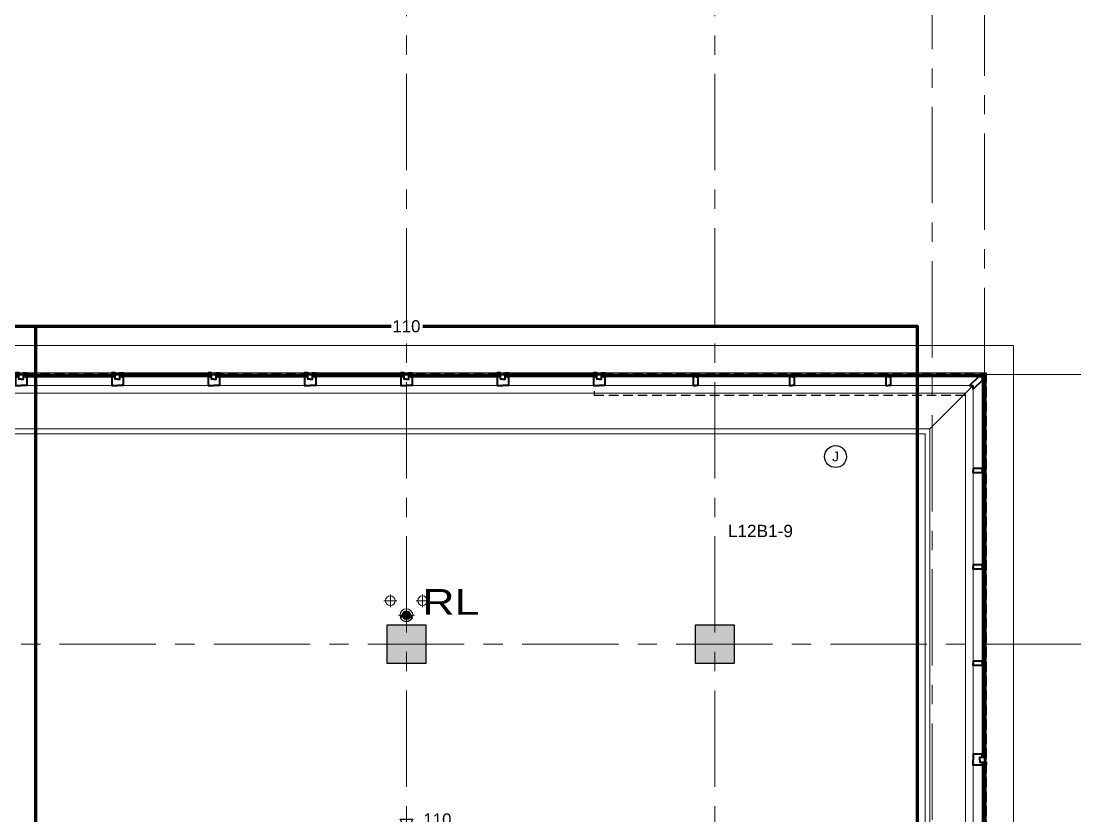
# Model space of a CAD drawing. Header units: inches. Extents: x -26575 to 27, y -11337 to 2257.
# Drawn here: x -21661 to -21004, y 1267 to 1762 of the extents above; entities that cross this region are included whole.
import ezdxf
from ezdxf.enums import TextEntityAlignment as Align

# ---------------------------------------------------------------- set-up
doc = ezdxf.new("R2010")
doc.units = ezdxf.units.IN
doc.header["$LTSCALE"] = 48
doc.header["$MEASUREMENT"] = 0
for name, pattern in [('A106$0$CENTER', [2, 1.25, -0.25, 0.25, -0.25]), ('A112$0$CENTER', [2, 1.25, -0.25, 0.25, -0.25]), ('NB - 12th floor_plan$0$HIDDEN2', [0.1875, 0.125, -0.0625])]:
    doc.linetypes.add(name, pattern=pattern)
for name, color, linetype in [('0 @ 48', 7, 'Continuous'), ('0 @ 96', 7, 'Continuous'), ('A106$0$A-ANNO-PATT-1-12', 8, 'Continuous'), ('A106$0$A-ANNO-TEXT', 8, 'Continuous'), ('A106$0$A-FLOR-AWNG', 8, 'Continuous'), ('A106$0$A-FLOR-SLAB', 8, 'Continuous'), ('A106$0$A-FLOR-SLEEVE', 8, 'Continuous'), ('A106$0$A-GLAZ', 8, 'Continuous'), ('A106$0$A-GLAZ-CRNA', 8, 'Continuous'), ('A106$0$A-GRID-GRDP0-12', 8, 'Continuous'), ('A106$0$A-GRID-GRDP0-15', 8, 'Continuous'), ('A106$0$A-ROOF-LEAD-3-12', 8, 'Continuous'), ('A106$0$C-PROP', 8, 'Continuous'), ('A112$0$A-ANNO-PATT-1-12', 8, 'Continuous'), ('A112$0$A-COLS-COL1-12', 8, 'Continuous'), ('A112$0$A-FLOR-AWNG', 8, 'Continuous'), ('A112$0$A-FLOR-SLAB', 8, 'Continuous'), ('A112$0$A-FLOR-SLEEVE', 8, 'Continuous'), ('A112$0$A-GLAZ', 8, 'Continuous'), ('A112$0$A-GLAZ-CRNA', 8, 'Continuous'), ('A112$0$A-GRID-GRDP0-12', 8, 'Continuous'), ('A112$0$A-GRID-GRDP0-15', 8, 'Continuous'), ('A112$0$A-ROOF-LEAD-3-12', 8, 'A112$0$CENTER'), ('A112$0$C-PROP', 8, 'Continuous'), ('A612$0$A-CLNG-SFFT', 8, 'Continuous'), ('A612$0$A-COLS-COL1-12', 8, 'Continuous'), ('A612$0$A-FLOR-SLEEVE', 8, 'Continuous'), ('E-FIRE', 234, 'Continuous'), ('E-Powr-Devc @ 96', 233, 'Continuous'), ('E-TEXT', 6, 'Continuous'), ('NB - 12th floor_plan$0$STCCOLS1', 1, 'NB - 12th floor_plan$0$HIDDEN2'), ('NB - 12th floor_plan$0$STFIN1', 1, 'NB - 12th floor_plan$0$HIDDEN2'), ('NB - 12th floor_plan$0$STSLABNOTCH', 1, 'NB - 12th floor_plan$0$HIDDEN2'), ('NB - 12th floor_plan$0$STWETSTACK', 1, 'NB - 12th floor_plan$0$HIDDEN2'), ('XREF', 7, 'Continuous')]:
    doc.layers.add(name, color=color, linetype=linetype)
doc.layers.add('E-Fire-Covr', color=240, linetype='Continuous', lineweight=70, plot=False)
doc.styles.add('A106$0$style-Arial', font='arial.ttf')
doc.styles.add('M08', font='arial.ttf', dxfattribs={"height": 7.68})
doc.styles.add('MAMEP ANNO', font='arial.ttf', dxfattribs={"height": 0.078125})

# ---------------------------------------------------------------- blocks, each defined once
blk = doc.blocks.new('A106$0$CW10')
at = {"layer": 'A106$0$A-GLAZ', "linetype": 'Continuous', "lineweight": 40}
for p, q in [((-117.2497108100833, 5.749999999999318), (-117.2497108100833, 6.999999999999318)), ((-117.2497108100833, 6.999999999999318), (-62.74971081008334, 6.999999999999091)), ((-62.74971081008334, 5.749999999999091), (-62.74971081008334, 6.999999999999091)), ((-2.750289189909381, 7.000000000000455), (-57.25028918990574, 6.999999999998636)), ((-57.25028918990574, 5.749999999998636), (-57.25028918990574, 6.999999999998636)), ((-2.750289189909381, 5.750000000000455), (-2.750289189909381, 7.000000000000455)), ((-117.2497108100833, 5.749999999999318), (-62.74971081008334, 5.749999999999091)), ((-2.750289189909381, 5.750000000000455), (-57.25028918990574, 5.749999999998636))]:
    blk.add_line(p, q, dxfattribs=at)
at = {"layer": 'A106$0$A-GLAZ', "linetype": 'Continuous', "lineweight": 0}
for p, q in [((-117.2497108100833, 6.749999999999318), (-62.74971081008334, 6.749999999999091)), ((-2.750289189909381, 6.750000000000455), (-57.25028918990574, 6.749999999998636)), ((-117.2497108100833, 6.249999999999318), (-62.74971081008334, 6.249999999999091)), ((-2.750289189909381, 6.250000000000455), (-57.25028918990574, 6.249999999998636)), ((-3.500289189887553, 4.547473508864641e-13), (-56.50028918990574, -1.364242052659392e-12)), ((-116.4997108100833, -1.364242052659392e-12), (-63.49971081008334, -1.364242052659392e-12))]:
    blk.add_line(p, q, dxfattribs=at)
at = {"layer": 'A106$0$A-GLAZ', "linetype": 'Continuous', "lineweight": 40, "flags": 128}
for points in [[(-119.9999999999964, 3.999999999999318), (-118.4997108100833, 3.999999999999318), (-118.4997108100833, 7.999999999999318), (-116.4997108100833, 7.999999999999318), (-116.4997108100833, 7.249999999999318), (-117.4997108100833, 7.249999999999318), (-117.4997108100833, 5.499999999999318), (-116.4997108100833, 5.499999999999318), (-116.4997108100833, -1.364242052659392e-12), (-119.9999999999964, -6.821210263296962e-13)], [(-59.99999999999636, 3.999999999998636), (-61.49971081008334, 3.999999999998636), (-61.49971081008334, 7.999999999999091), (-63.49971081008334, 7.999999999999091), (-63.49971081008334, 7.249999999999091), (-62.49971081008334, 7.249999999999091), (-62.49971081008334, 5.499999999999091), (-63.49971081008334, 5.499999999999091), (-63.49971081008334, -1.364242052659392e-12), (-59.99999999999636, -1.364242052659392e-12)], [(-59.99999999999636, 3.999999999998636), (-58.50028918990574, 3.999999999998636), (-58.50028918990574, 7.999999999998636), (-56.50028918990574, 7.999999999998636), (-56.50028918990574, 7.249999999998636), (-57.50028918990574, 7.249999999998636), (-57.50028918990574, 5.499999999998636), (-56.50028918990574, 5.499999999998636), (-56.50028918990574, -1.364242052659392e-12), (-59.99999999999636, -1.364242052659392e-12)], [(0, 4.000000000000455), (-1.500289189909381, 4.000000000000455), (-1.500289189909381, 8.000000000000455), (-3.500289189887553, 8.000000000000455), (-3.500289189887553, 7.250000000000455), (-2.500289189909381, 7.250000000000455), (-2.500289189909381, 5.500000000000455), (-3.500289189887553, 5.500000000000455), (-3.500289189887553, 4.547473508864641e-13), (0, 0)]]:
    blk.add_lwpolyline(points, dxfattribs=at)
blk = doc.blocks.new('A106$0$CW10_1')
at = {"layer": 'A106$0$A-GLAZ', "linetype": 'Continuous', "lineweight": 0}
for p, q in [((0, 116.4997108100865), (0, 63.49971081008675)), ((6.25, 117.2497108100865), (6.25, 62.74971081008675)), ((6.75, 117.2497108100865), (6.75, 62.74971081008675)), ((0, 3.500289189911655), (0, 56.50028918991143)), ((6.25, 2.750289189910973), (6.25, 57.25028918991075)), ((6.75, 2.750289189910973), (6.75, 57.25028918991075))]:
    blk.add_line(p, q, dxfattribs=at)
at = {"layer": 'A106$0$A-GLAZ', "linetype": 'Continuous', "lineweight": 40}
for p, q in [((5.75, 117.2497108100865), (7, 117.2497108100865)), ((5.75, 117.2497108100865), (5.75, 62.74971081008675)), ((7, 117.2497108100865), (7, 62.74971081008675)), ((5.75, 62.74971081008675), (7, 62.74971081008675)), ((5.75, 2.750289189910973), (5.75, 57.25028918991097)), ((5.75, 57.25028918991097), (7, 57.25028918991075)), ((7, 2.750289189910973), (7, 57.25028918991075)), ((5.75, 2.750289189910973), (7, 2.750289189910973))]:
    blk.add_line(p, q, dxfattribs=at)
at = {"layer": 'A106$0$A-GLAZ', "linetype": 'Continuous', "lineweight": 40, "flags": 128}
for points in [[(4, 119.9999999999982), (4, 118.4997108100865), (8, 118.4997108100865), (8, 116.4997108100865), (7.25, 116.4997108100865), (7.25, 117.4997108100865), (5.5, 117.4997108100865), (5.5, 116.4997108100865), (0, 116.4997108100865), (0, 119.9999999999982)], [(4, 59.99999999999977), (4, 61.49971081008812), (8, 61.49971081008766), (8, 63.4997108100863), (7.25, 63.49971081008675), (7.25, 62.49971081008675), (5.5, 62.49971081008675), (5.5, 63.49971081008675), (0, 63.49971081008675), (0, 59.99999999999977)], [(4, 59.99999999999977), (4, 58.50028918991143), (8, 58.50028918991075), (8, 56.50028918991075), (7.25, 56.50028918991075), (7.25, 57.50028918991075), (5.5, 57.50028918991097), (5.5, 56.50028918991097), (0, 56.50028918991143), (0, 59.99999999999977)], [(4, -6.821210263296962e-13), (4, 1.500289189910973), (8, 1.500289189910973), (8, 3.500289189910973), (7.25, 3.500289189910973), (7.25, 2.500289189910973), (5.5, 2.500289189910973), (5.5, 3.500289189910973), (0, 3.500289189911655), (0, 0)]]:
    blk.add_lwpolyline(points, dxfattribs=at)
blk = doc.blocks.new('A106$0$CW20FCORNER')
at = {"layer": 'A106$0$A-GLAZ-CRNA', "linetype": 'Continuous', "lineweight": 30}
for p, q in [((-119.3749999999964, -1.13686837721616e-12), (-60.625, 2.273736754432321e-13)), ((-60.625, -1.249999999999773), (-60.625, 2.273736754432321e-13)), ((-59.375, -1.249999999999773), (-59.375, 2.273736754432321e-13)), ((-59.375, 2.273736754432321e-13), (-1.875, 0)), ((-1.875, -1.25), (-1.875, 0)), ((-237.2505783798188, -1.250000000002274), (-237.2505783798188, -2.046363078989089e-12)), ((-237.2505783798188, -2.046363078989089e-12), (-180.6249999999964, -2.273736754432321e-12)), ((-237.2505783798188, -1.250000000002274), (-180.6249999999964, -1.250000000002274)), ((-179.3749999999964, -1.250000000002274), (-179.3749999999964, -2.273736754432321e-12)), ((-179.3749999999964, -2.273736754432321e-12), (-120.6249999999964, -9.094947017729282e-13)), ((-179.3749999999964, -1.250000000002274), (-120.6249999999964, -1.250000000000909)), ((-119.3749999999964, -1.250000000001137), (-60.625, -1.249999999999773)), ((-59.375, -1.249999999999773), (-1.875, -1.25))]:
    blk.add_line(p, q, dxfattribs=at)
at = {"layer": 'A106$0$A-GLAZ-CRNA', "linetype": 'Continuous', "lineweight": 0}
for p, q in [((-237.2505783798188, -0.2500000000020464), (-180.6249999999964, -0.2500000000022737)), ((-237.2505783798188, -0.7500000000020464), (-180.6249999999964, -0.7500000000022737)), ((-179.3749999999964, -0.2500000000022737), (-120.6249999999964, -0.2500000000009095)), ((-179.3749999999964, -0.7500000000022737), (-120.6249999999964, -0.7500000000009095)), ((-119.3749999999964, -0.2500000000011369), (-60.625, -0.2499999999997726)), ((-119.3749999999964, -0.7500000000011369), (-60.625, -0.7499999999997726)), ((-59.375, -0.2499999999997726), (-1.875, -0.25)), ((-59.375, -0.7499999999997726), (-1.875, -0.75)), ((-236.5005783798188, -7.000000000002274), (-181.3755783798188, -7.000000000002274)), ((-178.6255783798188, -7.000000000002274), (-121.3755783798188, -7.000000000001137)), ((-118.6255783798188, -7.000000000001137), (-7, -6.999999999999773))]:
    blk.add_line(p, q, dxfattribs=at)
at = {"layer": 'A106$0$A-GLAZ-CRNA', "linetype": 'Continuous', "lineweight": 40}
for p, q in [((-180.6249999999964, -1.250000000002274), (-180.6249999999964, -2.273736754432321e-12)), ((-180.3749999999964, -2.273736754432321e-12), (-180.2499999999964, -2.273736754432321e-12)), ((-120.6249999999964, -1.250000000000909), (-120.6249999999964, -9.094947017729282e-13)), ((-119.3749999999964, -1.250000000001137), (-119.3749999999964, -1.13686837721616e-12)), ((-3.798097038859851, -1.499999999999773), (-9.29809703885985, -6.999999999999091))]:
    blk.add_line(p, q, dxfattribs=at)
at = {"layer": 'A106$0$A-GLAZ-CRNA', "linetype": 'Continuous', "lineweight": 40, "flags": 128}
for points in [[(-240.0002891899094, -3.000000000001592), (-238.5005783798188, -3.000000000002046), (-238.5005783798188, 0.9999999999984084), (-236.5005783798188, 0.9999999999979536), (-236.5005783798188, 0.2499999999977263), (-237.5005783798188, 0.2499999999979536), (-237.5005783798188, -1.500000000002046), (-236.5005783798188, -1.500000000002274), (-236.5005783798188, -7.000000000002274), (-240.0002891899094, -7.000000000002046)], [(-60, -0.5937500000002274), (-60.25, -0.5937500000002274), (-60.25, 2.273736754432321e-13), (-60.375, 2.273736754432321e-13), (-60.375, -1.500000000000227), (-61.375, -1.500000000001592), (-61.3755783798224, -7.000000000001137), (-60.0005783798224, -6.999999999999773)], [(-60, -0.5937500000002274), (-59.75, -0.5937500000002274), (-59.75, 2.273736754432321e-13), (-59.625, 2.273736754432321e-13), (-59.625, -1.500000000000227), (-58.625, -1.500000000000227), (-58.6255783798224, -6.999999999999773), (-60.0005783798224, -6.999999999999773)], [(0, 0), (-1.5, 0), (-1.5, -1.146446609407576), (-1.853553390592424, -1.5), (-3.798097038859851, -1.499999999999773), (-9.29809703885985, -6.999999999999091), (-7, -6.999999999999773)], [(-179.9999999999964, -0.5937500000022737), (-180.2499999999964, -0.5937500000022737), (-180.2499999999964, -1.818989403545856e-12), (-180.3749999999964, -1.818989403545856e-12), (-180.3749999999964, -1.500000000002274), (-181.3749999999964, -1.500000000002274), (-181.3755783798188, -7.000000000001819), (-180.0005783798188, -7.000000000001819)], [(-179.9999999999964, -0.5937500000022737), (-179.7499999999964, -0.5937500000022737), (-179.7499999999964, -1.818989403545856e-12), (-179.6249999999964, -1.818989403545856e-12), (-179.6249999999964, -1.500000000002274), (-178.6249999999964, -1.500000000002274), (-178.6255783798188, -7.000000000001819), (-180.0005783798188, -7.000000000001819)], [(-119.9999999999964, -0.5937500000013642), (-120.2499999999964, -0.5937500000013642), (-120.2499999999964, -9.094947017729282e-13), (-120.3749999999964, -9.094947017729282e-13), (-120.3749999999964, -1.500000000001592), (-121.3749999999964, -1.500000000001364), (-121.3755783798188, -7.000000000001137), (-120.0005783798188, -7.000000000001137)], [(-119.9999999999964, -0.5937500000013642), (-119.7499999999964, -0.5937500000015916), (-119.7499999999964, -9.094947017729282e-13), (-119.6249999999964, -1.13686837721616e-12), (-119.6249999999964, -1.500000000001592), (-118.6249999999964, -1.500000000001592), (-118.6255783798188, -7.000000000001137), (-120.0005783798188, -7.000000000001137)]]:
    blk.add_lwpolyline(points, dxfattribs=at)
at = {"layer": 'A106$0$A-GLAZ-CRNA', "linetype": 'Continuous', "lineweight": 40}
for centre in [(-180.4999999999964, 0.1249999999970441), (-179.4999999999891, 0.1249999999974989), (-120.4999999999964, 0.1249999999977263), (-119.4999999999891, 0.124999999998181)]:
    blk.add_arc(centre, 0.1767766952980899, 224.9999999997904, 314.9999999997904, dxfattribs=at)
at = {"layer": 'A106$0$A-GLAZ-CRNA', "linetype": 'Continuous', "lineweight": 30}
for centre in [(-60.5, 0.1249999999984084), (-59.49999999999272, 0.1249999999988631)]:
    blk.add_arc(centre, 0.1767766952980899, 224.9999999997904, 314.9999999997904, dxfattribs=at)
blk = doc.blocks.new('A106$0$CW20FCORNER_1')
at = {"layer": 'A106$0$A-GLAZ-CRNA', "linetype": 'Continuous', "lineweight": 40}
for p, q in [((-1.5, -3.798097038857804), (-7, -9.298097038857577)), ((-1.25, -119.375), (0, -119.375)), ((-1.25, -120.625), (0, -120.625)), ((-1.25, -180.6249999999998), (0, -180.6249999999998)), ((0, -180.3749999999998), (0, -180.2499999999998))]:
    blk.add_line(p, q, dxfattribs=at)
at = {"layer": 'A106$0$A-GLAZ-CRNA', "linetype": 'Continuous', "lineweight": 30}
for p, q in [((-1.25, -59.37500000000023), (-1.25, -1.875)), ((-1.25, -1.875), (0, -1.875)), ((0, -59.37500000000023), (0, -1.875)), ((-1.25, -59.37500000000023), (0, -59.37500000000023)), ((-1.25, -119.375), (-1.25, -60.62500000000023)), ((-1.25, -60.62500000000023), (0, -60.62500000000023)), ((0, -119.375), (0, -60.62500000000023)), ((-1.25, -179.3749999999998), (-1.25, -120.625)), ((0, -179.3749999999998), (0, -120.625)), ((-1.25, -179.3749999999998), (0, -179.3749999999998)), ((-1.250000000003638, -237.2505783798226), (-1.25, -180.6249999999998)), ((-3.637978807091713e-12, -237.2505783798226), (0, -180.6249999999998)), ((-1.250000000003638, -237.2505783798226), (-3.637978807091713e-12, -237.2505783798226))]:
    blk.add_line(p, q, dxfattribs=at)
at = {"layer": 'A106$0$A-GLAZ-CRNA', "linetype": 'Continuous', "lineweight": 0}
for p, q in [((-0.75, -59.37500000000023), (-0.75, -1.875)), ((-0.25, -59.37500000000023), (-0.25, -1.875)), ((-7, -118.6255783798226), (-7, -6.999999999999773)), ((-0.75, -119.375), (-0.75, -60.62500000000023)), ((-0.25, -119.375), (-0.25, -60.62500000000023)), ((-7, -178.6255783798229), (-7, -121.3755783798226)), ((-0.75, -179.3749999999998), (-0.75, -120.625)), ((-0.25, -179.3749999999998), (-0.25, -120.625)), ((-7.000000000003638, -236.5005783798226), (-7, -181.3755783798229)), ((-0.750000000003638, -237.2505783798226), (-0.75, -180.6249999999998)), ((-0.250000000003638, -237.2505783798226), (-0.25, -180.6249999999998))]:
    blk.add_line(p, q, dxfattribs=at)
at = {"layer": 'A106$0$A-GLAZ-CRNA', "linetype": 'Continuous', "lineweight": 40, "flags": 128}
for points in [[(0, 0), (0, -1.5), (-1.146446609407576, -1.5), (-1.5, -1.853553390592197), (-1.5, -3.798097038857804), (-7, -9.298097038857577), (-7, -6.999999999999773)], [(-0.59375, -60.00000000000023), (-0.59375, -59.75000000000023), (0, -59.75000000000023), (0, -59.62500000000023), (-1.5, -59.62499999999977), (-1.5, -58.62499999999977), (-7, -58.62557837982263), (-7, -60.00057837982263)], [(-0.59375, -60.00000000000023), (-0.59375, -60.25000000000023), (0, -60.25000000000023), (0, -60.37500000000023), (-1.5, -60.37500000000023), (-1.5, -61.37500000000023), (-7, -61.37557837982285), (-7, -60.00057837982263)], [(-0.59375, -120), (-0.59375, -119.75), (0, -119.75), (0, -119.625), (-1.5, -119.625), (-1.5, -118.625), (-7, -118.6255783798226), (-7, -120.0005783798226)], [(-0.59375, -120), (-0.59375, -120.25), (0, -120.25), (0, -120.375), (-1.5, -120.375), (-1.5, -121.375), (-7, -121.3755783798226), (-7, -120.0005783798226)], [(-0.59375, -179.9999999999998), (-0.59375, -179.7499999999998), (0, -179.7499999999998), (0, -179.6249999999998), (-1.5, -179.6249999999998), (-1.5, -178.6249999999998), (-7, -178.6255783798229), (-7, -180.0005783798229)], [(-0.59375, -179.9999999999998), (-0.59375, -180.2499999999998), (0, -180.2499999999998), (0, -180.3749999999998), (-1.5, -180.3749999999998), (-1.5, -181.3749999999998), (-7, -181.3755783798229), (-7, -180.0005783798229)], [(-3.000000000003638, -240.000289189911), (-3.000000000003638, -238.5005783798226), (0.999999999996362, -238.5005783798226), (0.999999999996362, -236.5005783798226), (0.249999999996362, -236.5005783798226), (0.249999999996362, -237.5005783798226), (-1.500000000003638, -237.5005783798226), (-1.500000000003638, -236.5005783798226), (-7.000000000003638, -236.5005783798226), (-7.000000000003638, -240.000289189911)]]:
    blk.add_lwpolyline(points, dxfattribs=at)
at = {"layer": 'A106$0$A-GLAZ-CRNA', "linetype": 'Continuous', "lineweight": 30, "extrusion": (0, 0, -1)}
for centre in [(-0.125, -59.49999999999227), (-0.125, -60.49999999999977)]:
    blk.add_arc(centre, 0.1767766952980899, 314.9999999997894, 44.99999999978942, dxfattribs=at)
at = {"layer": 'A106$0$A-GLAZ-CRNA', "linetype": 'Continuous', "lineweight": 40, "extrusion": (0, 0, -1)}
for centre in [(-0.125, -119.4999999999925), (-0.125, -120.5), (-0.125, -179.4999999999923), (-0.125, -180.4999999999998)]:
    blk.add_arc(centre, 0.1767766952980899, 314.9999999997894, 44.99999999978942, dxfattribs=at)
blk = doc.blocks.new('*D376', base_point=(4.436446033651009e-05, 0.0001762183192113298))
at = {"layer": 'A106$0$A-FLOR-SLEEVE', "linetype": 'Continuous', "lineweight": 0}
for p, q in [((4.000044364460337, 0.0001762183192113298), (-3.999955635539663, 0.0001762183192113298)), ((4.436446033651009e-05, -3.999823781680789), (4.436446033651009e-05, 4.000176218319211))]:
    blk.add_line(p, q, dxfattribs=at)
blk = doc.blocks.new('*U375')
at = {"layer": 'A106$0$A-FLOR-SLEEVE', "linetype": 'Continuous', "lineweight": 13, "extrusion": (0, 0, -1)}
blk.add_circle((-4.436446033651009e-05, 0.0001762183192113298), 3, dxfattribs=at)
at = {"layer": 'A106$0$A-FLOR-SLEEVE', "linetype": 'Continuous', "lineweight": 0}
blk.add_blockref('*D376', (4.436446033651009e-05, 0.0001762183192113298), dxfattribs=at)
blk = doc.blocks.new('*D598', base_point=(-8.205071208067238e-05, -2.758229516075517e-05))
at = {"layer": 'A106$0$A-FLOR-SLEEVE', "linetype": 'Continuous', "lineweight": 0}
for p, q in [((-8.205071208067238e-05, -5.000027582295161), (-8.205071208067238e-05, 4.999972417704839)), ((4.999917949287919, -2.758229516075517e-05), (-5.000082050712081, -2.758229516075517e-05))]:
    blk.add_line(p, q, dxfattribs=at)
blk = doc.blocks.new('*U597')
at = {"layer": 'A106$0$A-FLOR-SLEEVE', "linetype": 'Continuous', "lineweight": 13, "extrusion": (0, 0, -1)}
blk.add_circle((8.205071208067238e-05, -2.758229516075517e-05), 4, dxfattribs=at)
at = {"layer": 'A106$0$A-FLOR-SLEEVE', "linetype": 'Continuous', "lineweight": 0}
blk.add_blockref('*D598', (-8.205071208067238e-05, -2.758229516075517e-05), dxfattribs=at)
blk = doc.blocks.new('A106')
at = {"layer": 'A106$0$A-ROOF-LEAD-3-12', "lineweight": 13}
h = blk.add_hatch(color=256, dxfattribs=at)
edge = h.paths.add_edge_path()
edge.add_arc((-21421.02362202234, 1392.094980310129), 3, 0, 360)
at = {"layer": 'A106$0$A-ANNO-PATT-1-12', "lineweight": 30}
for points in [[(-21409.02362204724, 1362.094980314961), (-21409.02362204724, 1386.094980314961), (-21433.02362204724, 1362.094980314961), (-21433.02362204724, 1386.094980314961)], [(-21217.02362204725, 1362.094980314961), (-21217.02362204725, 1386.094980314961), (-21241.02362204725, 1362.094980314961), (-21241.02362204725, 1386.094980314961)]]:
    blk.add_solid(points, dxfattribs=at)
at = {"layer": 'A106$0$A-FLOR-AWNG', "lineweight": 0}
for p, q in [((-24033.73955077668, 1560.094924646069), (-21043.11739605272, 1560.094924646098)), ((-21043.02364605272, 1560.001174646098), (-21043.02364605274, -35.90507535389735))]:
    blk.add_line(p, q, dxfattribs=at)
at = {"layer": 'A106$0$A-FLOR-SLAB', "lineweight": 0, "flags": 128}
blk.add_lwpolyline([(-23869.27306754608, 1530.34749504837), (-21072.77392211724, 1530.344907071458), (-21072.77392211724, -6.154496974105343), (-22489.27361117521, -6.154496974106298), (-22489.27361091716, 53.84483676237799), (-22872.77363294808, 53.84483676237801), (-22872.77363293029, -6.154496971624019), (-24409.27195154976, -6.154496971624022)], dxfattribs=at)
at = {"layer": 'A106$0$A-GLAZ', "lineweight": 0}
for p, q in [((-21060.02393512248, 1543.094924646097), (-23882.02544172002, 1543.099062526824)), ((-21060.0239351225, -18.90515878295377), (-21060.02393512248, 1543.094924646097))]:
    blk.add_line(p, q, dxfattribs=at)
at = {"layer": 'A106$0$A-GRID-GRDP0-12', "linetype": 'A106$0$CENTER', "lineweight": 0}
blk.add_line((-21093.52391113202, -79.32637161379375), (-21093.52391113202, 1922.98617637758), dxfattribs=at)
at = {"layer": 'A106$0$A-GRID-GRDP0-15', "linetype": 'A106$0$CENTER', "lineweight": 0}
for p, q in [((-21421.02362203524, 2113.236184367352), (-21421.02362198513, -676.904207786646)), ((-21229.02362203525, 2113.236184367352), (-21229.02362198513, -676.9042077866469)), ((-21061.02362183126, -3071.901732442065), (-21061.02362206226, 2112.44381519877)), ((-21061.02391113202, 1542.094997091129), (-20364.93221050551, 1542.094997091129)), ((-23941.02362202447, 1374.094980312545), (-20364.93221050551, 1374.094980312545))]:
    blk.add_line(p, q, dxfattribs=at)
at = {"layer": 'A106$0$C-PROP', "lineweight": 40, "flags": 128}
for points in [[(-25004.54371020464, -676.9040772026252), (-24022.02391113202, 1542.094997091129), (-21061.02391113202, 1542.094997091129), (-21061.02391113202, -676.9042077866465)], [(-24808.14020356765, -233.3311336071026), (-24022.02391113202, 1542.094997091129), (-21061.02391113202, 1542.094997091129), (-21061.02391113202, -229.3215451528839)]]:
    blk.add_lwpolyline(points, dxfattribs=at)
at = {"layer": 'A106$0$A-FLOR-SLEEVE', "lineweight": 13}
for name, p in [('*U375', (-21431.02366638697, 1401.09480409181)), ('*U375', (-21411.02366638697, 1401.09480409181)), ('*U597', (-21421.02353997163, 1392.095007892424))]:
    blk.add_blockref(name, p, dxfattribs=at)
at = {"layer": 'A106$0$A-GLAZ', "lineweight": 40}
for name, p in [('A106$0$CW10', (-21661.02422431238, 1535.094924646091)), ('A106$0$CW10', (-21541.02422431238, 1535.094924646093)), ('A106$0$CW10', (-21421.02422431239, 1535.094924646094)), ('A106$0$CW10', (-21301.02422431239, 1535.094924646095)), ('A106$0$CW10_1', (-21068.02393512248, 1182.094635456188))]:
    blk.add_blockref(name, p, dxfattribs=at)
at = {"layer": 'A106$0$A-GLAZ-CRNA', "lineweight": 30}
for name in ['A106$0$CW20FCORNER', 'A106$0$CW20FCORNER_1']:
    blk.add_blockref(name, (-21061.02393512248, 1542.094924646097), dxfattribs=at)
at = {"layer": 'A106$0$A-ANNO-TEXT', "lineweight": 13, "style": 'A106$0$style-Arial', "width": 1.246875153404916}
blk.add_text('RL', height=15.99999803149606, dxfattribs=at).set_placement((-21411.18542835726, 1408.388427614577, 0.2065939808425353), align=Align.TOP_LEFT)
blk = doc.blocks.new('A112')
at = {"layer": 'A112$0$A-ROOF-LEAD-3-12', "lineweight": 13}
h = blk.add_hatch(color=256, dxfattribs=at)
edge = h.paths.add_edge_path()
edge.add_arc((-21421.02362202234, 1392.094980310129), 3, 0, 360)
at = {"layer": 'A112$0$A-ANNO-PATT-1-12', "lineweight": 30}
for points in [[(-21409.02362204724, 1362.094980314961), (-21409.02362204724, 1386.094980314961), (-21433.02362204724, 1362.094980314961), (-21433.02362204724, 1386.094980314961)], [(-21217.02362204725, 1362.094980314961), (-21217.02362204725, 1386.094980314961), (-21241.02362204725, 1362.094980314961), (-21241.02362204725, 1386.094980314961)]]:
    blk.add_solid(points, dxfattribs=at)
at = {"layer": 'A112$0$A-COLS-COL1-12', "lineweight": 30}
for points in [[(-21433.02362204724, 1386.094980314961), (-21409.02362204724, 1386.094980314961), (-21409.02362204724, 1362.094980314961), (-21433.02362204724, 1362.094980314961)], [(-21241.02362204725, 1386.094980314961), (-21217.02362204725, 1386.094980314961), (-21217.02362204725, 1362.094980314961), (-21241.02362204725, 1362.094980314961)]]:
    blk.add_3dface(points, dxfattribs=at)
at = {"layer": 'A112$0$A-FLOR-AWNG', "lineweight": 0}
for p, q in [((-24033.73955077668, 1560.094924646069), (-21043.11739605272, 1560.094924646098)), ((-21043.02364605272, 1560.001174646098), (-21043.02364605274, -35.90507535389735))]:
    blk.add_line(p, q, dxfattribs=at)
at = {"layer": 'A112$0$A-FLOR-SLAB', "lineweight": 0, "flags": 128}
blk.add_lwpolyline([(-23869.27306754608, 1530.34749504837), (-21072.77392211724, 1530.344907071458), (-21072.77392211724, -6.154496974105343), (-22489.27361117521, -6.154496974106298), (-22489.27361091716, 53.84483676237799), (-22872.77363294808, 53.84483676237801), (-22872.77363293029, -6.154496971624019), (-24409.27195154976, -6.154496971624022)], dxfattribs=at)
at = {"layer": 'A112$0$A-FLOR-SLEEVE', "lineweight": 0}
for p, q in [((-21427.02362202251, 1401.094980310129), (-21435.02362202251, 1401.094980310129)), ((-21431.02362202251, 1397.094980310129), (-21431.02362202251, 1405.094980310129)), ((-21407.02362202251, 1401.094980310129), (-21415.02362202251, 1401.094980310129)), ((-21411.02362202251, 1397.094980310129), (-21411.02362202251, 1405.094980310129)), ((-21421.02362202234, 1387.094980310129), (-21421.02362202234, 1397.094980310129)), ((-21416.02362202234, 1392.094980310129), (-21426.02362202234, 1392.094980310129))]:
    blk.add_line(p, q, dxfattribs=at)
at = {"layer": 'A112$0$A-FLOR-SLEEVE', "lineweight": 13, "extrusion": (0, 0, -1)}
for centre, radius in [((21431.02362202251, 1401.094980310129), 3), ((21411.02362202251, 1401.094980310129), 3), ((21421.02362202234, 1392.094980310129), 4)]:
    blk.add_circle(centre, radius, dxfattribs=at)
at = {"layer": 'A112$0$A-GLAZ', "lineweight": 0}
for p, q in [((-21060.02393512248, 1543.094924646097), (-23882.02544172002, 1543.099062526824)), ((-21658.27393512247, 1541.844924646093), (-21603.77393512247, 1541.844924646092)), ((-21658.27393512247, 1541.344924646093), (-21603.77393512247, 1541.344924646092)), ((-21543.77451350229, 1541.844924646094), (-21598.27451350229, 1541.844924646092)), ((-21543.77451350229, 1541.344924646094), (-21598.27451350229, 1541.344924646092)), ((-21538.27393512247, 1541.844924646094), (-21483.77393512247, 1541.844924646093)), ((-21538.27393512247, 1541.344924646094), (-21483.77393512247, 1541.344924646093)), ((-21423.7745135023, 1541.844924646095), (-21478.27451350229, 1541.844924646093)), ((-21423.7745135023, 1541.344924646095), (-21478.27451350229, 1541.344924646093)), ((-21418.27393512247, 1541.844924646094), (-21363.77393512247, 1541.844924646094)), ((-21418.27393512247, 1541.344924646094), (-21363.77393512247, 1541.344924646094)), ((-21303.7745135023, 1541.844924646095), (-21358.2745135023, 1541.844924646094)), ((-21303.7745135023, 1541.344924646095), (-21358.2745135023, 1541.344924646094)), ((-21060.0239351225, -18.90515878295377), (-21060.02393512248, 1543.094924646097)), ((-21657.52393512247, 1535.094924646092), (-21604.52393512247, 1535.094924646092)), ((-21544.52451350227, 1535.094924646094), (-21597.52451350229, 1535.094924646092)), ((-21537.52393512247, 1535.094924646093), (-21484.52393512247, 1535.094924646093)), ((-21424.52451350227, 1535.094924646095), (-21477.52451350229, 1535.094924646093)), ((-21417.52393512247, 1535.094924646094), (-21364.52393512247, 1535.094924646094)), ((-21304.52451350228, 1535.094924646095), (-21357.5245135023, 1535.094924646094)), ((-21068.02393512248, 1298.594346266274), (-21068.02393512248, 1245.594346266275)), ((-21061.77393512248, 1299.344346266274), (-21061.77393512248, 1244.844346266275)), ((-21061.27393512248, 1299.344346266274), (-21061.27393512248, 1244.844346266275))]:
    blk.add_line(p, q, dxfattribs=at)
at = {"layer": 'A112$0$A-GLAZ', "lineweight": 40}
for p, q in [((-21658.27393512247, 1540.844924646093), (-21658.27393512247, 1542.094924646093)), ((-21658.27393512247, 1542.094924646093), (-21603.77393512247, 1542.094924646092)), ((-21658.27393512247, 1540.844924646093), (-21603.77393512247, 1540.844924646092)), ((-21603.77393512247, 1540.844924646092), (-21603.77393512247, 1542.094924646092)), ((-21543.77451350229, 1542.094924646094), (-21598.27451350229, 1542.094924646092)), ((-21598.27451350229, 1540.844924646092), (-21598.27451350229, 1542.094924646092)), ((-21543.77451350229, 1540.844924646094), (-21598.27451350229, 1540.844924646092)), ((-21543.77451350229, 1540.844924646094), (-21543.77451350229, 1542.094924646094)), ((-21538.27393512247, 1540.844924646094), (-21538.27393512247, 1542.094924646094)), ((-21538.27393512247, 1542.094924646094), (-21483.77393512247, 1542.094924646093)), ((-21538.27393512247, 1540.844924646094), (-21483.77393512247, 1540.844924646093)), ((-21483.77393512247, 1540.844924646093), (-21483.77393512247, 1542.094924646093)), ((-21423.7745135023, 1542.094924646095), (-21478.27451350229, 1542.094924646093)), ((-21478.27451350229, 1540.844924646093), (-21478.27451350229, 1542.094924646093)), ((-21423.7745135023, 1540.844924646095), (-21478.27451350229, 1540.844924646093)), ((-21423.7745135023, 1540.844924646095), (-21423.7745135023, 1542.094924646095)), ((-21418.27393512247, 1540.844924646094), (-21418.27393512247, 1542.094924646094)), ((-21418.27393512247, 1542.094924646094), (-21363.77393512247, 1542.094924646094)), ((-21418.27393512247, 1540.844924646094), (-21363.77393512247, 1540.844924646094)), ((-21363.77393512247, 1540.844924646094), (-21363.77393512247, 1542.094924646094)), ((-21303.7745135023, 1542.094924646095), (-21358.2745135023, 1542.094924646094)), ((-21358.2745135023, 1540.844924646094), (-21358.2745135023, 1542.094924646094)), ((-21303.7745135023, 1540.844924646095), (-21358.2745135023, 1540.844924646094)), ((-21303.7745135023, 1540.844924646095), (-21303.7745135023, 1542.094924646095)), ((-21062.27393512248, 1299.344346266274), (-21061.02393512248, 1299.344346266274)), ((-21062.27393512248, 1299.344346266274), (-21062.27393512248, 1244.844346266275)), ((-21061.02393512248, 1299.344346266274), (-21061.02393512248, 1244.844346266275))]:
    blk.add_line(p, q, dxfattribs=at)
at = {"layer": 'A112$0$A-GLAZ', "lineweight": 40, "flags": 128}
for points in [[(-21661.02422431238, 1539.094924646091), (-21662.52451350229, 1539.094924646091), (-21662.52451350229, 1543.094924646091), (-21664.52451350227, 1543.094924646091), (-21664.52451350227, 1542.344924646091), (-21663.52451350229, 1542.344924646091), (-21663.52451350229, 1540.594924646091), (-21664.52451350227, 1540.594924646091), (-21664.52451350227, 1535.094924646091), (-21661.02422431238, 1535.094924646091)], [(-21661.02422431238, 1539.094924646093), (-21659.52393512247, 1539.094924646093), (-21659.52393512247, 1543.094924646093), (-21657.52393512247, 1543.094924646093), (-21657.52393512247, 1542.344924646093), (-21658.52393512247, 1542.344924646093), (-21658.52393512247, 1540.594924646093), (-21657.52393512247, 1540.594924646093), (-21657.52393512247, 1535.094924646092), (-21661.02422431238, 1535.094924646093)], [(-21601.02422431238, 1539.094924646092), (-21602.52393512247, 1539.094924646092), (-21602.52393512247, 1543.094924646092), (-21604.52393512247, 1543.094924646092), (-21604.52393512247, 1542.344924646092), (-21603.52393512247, 1542.344924646092), (-21603.52393512247, 1540.594924646092), (-21604.52393512247, 1540.594924646092), (-21604.52393512247, 1535.094924646092), (-21601.02422431238, 1535.094924646092)], [(-21601.02422431238, 1539.094924646092), (-21599.52451350229, 1539.094924646092), (-21599.52451350229, 1543.094924646092), (-21597.52451350229, 1543.094924646092), (-21597.52451350229, 1542.344924646092), (-21598.52451350229, 1542.344924646092), (-21598.52451350229, 1540.594924646092), (-21597.52451350229, 1540.594924646092), (-21597.52451350229, 1535.094924646092), (-21601.02422431238, 1535.094924646092)], [(-21541.02422431238, 1539.094924646094), (-21542.52451350229, 1539.094924646094), (-21542.52451350229, 1543.094924646094), (-21544.52451350227, 1543.094924646094), (-21544.52451350227, 1542.344924646094), (-21543.52451350229, 1542.344924646094), (-21543.52451350229, 1540.594924646094), (-21544.52451350227, 1540.594924646094), (-21544.52451350227, 1535.094924646094), (-21541.02422431238, 1535.094924646093)], [(-21541.02422431238, 1539.094924646094), (-21539.52393512247, 1539.094924646094), (-21539.52393512247, 1543.094924646094), (-21537.52393512247, 1543.094924646094), (-21537.52393512247, 1542.344924646094), (-21538.52393512247, 1542.344924646094), (-21538.52393512247, 1540.594924646094), (-21537.52393512247, 1540.594924646094), (-21537.52393512247, 1535.094924646093), (-21541.02422431238, 1535.094924646094)], [(-21481.02422431238, 1539.094924646093), (-21482.52393512247, 1539.094924646093), (-21482.52393512247, 1543.094924646093), (-21484.52393512247, 1543.094924646093), (-21484.52393512247, 1542.344924646093), (-21483.52393512247, 1542.344924646093), (-21483.52393512247, 1540.594924646093), (-21484.52393512247, 1540.594924646093), (-21484.52393512247, 1535.094924646093), (-21481.02422431238, 1535.094924646093)], [(-21481.02422431238, 1539.094924646093), (-21479.52451350229, 1539.094924646093), (-21479.52451350229, 1543.094924646093), (-21477.52451350229, 1543.094924646093), (-21477.52451350229, 1542.344924646093), (-21478.52451350229, 1542.344924646093), (-21478.52451350229, 1540.594924646093), (-21477.52451350229, 1540.594924646093), (-21477.52451350229, 1535.094924646093), (-21481.02422431238, 1535.094924646093)], [(-21421.02422431239, 1539.094924646095), (-21422.5245135023, 1539.094924646095), (-21422.5245135023, 1543.094924646095), (-21424.52451350227, 1543.094924646095), (-21424.52451350227, 1542.344924646095), (-21423.5245135023, 1542.344924646095), (-21423.5245135023, 1540.594924646095), (-21424.52451350227, 1540.594924646095), (-21424.52451350227, 1535.094924646095), (-21421.02422431239, 1535.094924646094)], [(-21421.02422431239, 1539.094924646094), (-21419.52393512247, 1539.094924646094), (-21419.52393512247, 1543.094924646094), (-21417.52393512247, 1543.094924646094), (-21417.52393512247, 1542.344924646094), (-21418.52393512247, 1542.344924646094), (-21418.52393512247, 1540.594924646094), (-21417.52393512247, 1540.594924646094), (-21417.52393512247, 1535.094924646094), (-21421.02422431239, 1535.094924646094)], [(-21361.02422431239, 1539.094924646094), (-21362.52393512247, 1539.094924646094), (-21362.52393512247, 1543.094924646094), (-21364.52393512247, 1543.094924646094), (-21364.52393512247, 1542.344924646094), (-21363.52393512247, 1542.344924646094), (-21363.52393512247, 1540.594924646094), (-21364.52393512247, 1540.594924646094), (-21364.52393512247, 1535.094924646094), (-21361.02422431239, 1535.094924646094)], [(-21361.02422431239, 1539.094924646094), (-21359.5245135023, 1539.094924646094), (-21359.5245135023, 1543.094924646094), (-21357.5245135023, 1543.094924646094), (-21357.5245135023, 1542.344924646094), (-21358.5245135023, 1542.344924646094), (-21358.5245135023, 1540.594924646094), (-21357.5245135023, 1540.594924646094), (-21357.5245135023, 1535.094924646094), (-21361.02422431239, 1535.094924646094)], [(-21301.02422431239, 1539.094924646095), (-21302.5245135023, 1539.094924646095), (-21302.5245135023, 1543.094924646095), (-21304.52451350228, 1543.094924646095), (-21304.52451350228, 1542.344924646095), (-21303.5245135023, 1542.344924646095), (-21303.5245135023, 1540.594924646095), (-21304.52451350228, 1540.594924646095), (-21304.52451350228, 1535.094924646095), (-21301.02422431239, 1535.094924646095)], [(-21064.02393512248, 1302.094635456186), (-21064.02393512248, 1300.594346266274), (-21060.02393512248, 1300.594346266274), (-21060.02393512248, 1298.594346266274), (-21060.77393512248, 1298.594346266274), (-21060.77393512248, 1299.594346266274), (-21062.52393512248, 1299.594346266274), (-21062.52393512248, 1298.594346266274), (-21068.02393512248, 1298.594346266274), (-21068.02393512248, 1302.094635456186)]]:
    blk.add_lwpolyline(points, dxfattribs=at)
at = {"layer": 'A112$0$A-GLAZ-CRNA', "lineweight": 30}
for p, q in [((-21298.2745135023, 1540.844924646095), (-21298.2745135023, 1542.094924646095)), ((-21298.2745135023, 1542.094924646095), (-21241.64893512248, 1542.094924646095)), ((-21298.2745135023, 1540.844924646095), (-21241.64893512248, 1540.844924646095)), ((-21240.39893512248, 1540.844924646095), (-21240.39893512248, 1542.094924646095)), ((-21240.39893512248, 1542.094924646095), (-21181.64893512248, 1542.094924646096)), ((-21240.39893512248, 1540.844924646095), (-21181.64893512248, 1540.844924646096)), ((-21180.39893512248, 1542.094924646096), (-21121.64893512248, 1542.094924646097)), ((-21180.39893512248, 1540.844924646096), (-21121.64893512248, 1540.844924646097)), ((-21121.64893512248, 1540.844924646097), (-21121.64893512248, 1542.094924646097)), ((-21120.39893512248, 1540.844924646097), (-21120.39893512248, 1542.094924646097)), ((-21120.39893512248, 1542.094924646097), (-21062.89893512248, 1542.094924646097)), ((-21120.39893512248, 1540.844924646097), (-21062.89893512248, 1540.844924646097)), ((-21062.89893512248, 1540.844924646097), (-21062.89893512248, 1542.094924646097)), ((-21062.27393512248, 1482.719924646097), (-21062.27393512248, 1540.219924646097)), ((-21062.27393512248, 1540.219924646097), (-21061.02393512248, 1540.219924646097)), ((-21061.02393512248, 1482.719924646097), (-21061.02393512248, 1540.219924646097)), ((-21062.27393512248, 1482.719924646097), (-21061.02393512248, 1482.719924646097)), ((-21062.27393512248, 1422.719924646097), (-21062.27393512248, 1481.469924646097)), ((-21062.27393512248, 1481.469924646097), (-21061.02393512248, 1481.469924646097)), ((-21061.02393512248, 1422.719924646097), (-21061.02393512248, 1481.469924646097)), ((-21062.27393512248, 1362.719924646097), (-21062.27393512248, 1421.469924646097)), ((-21061.02393512248, 1362.719924646097), (-21061.02393512248, 1421.469924646097)), ((-21062.27393512248, 1362.719924646097), (-21061.02393512248, 1362.719924646097)), ((-21062.27393512248, 1304.844346266274), (-21062.27393512248, 1361.469924646097)), ((-21061.02393512248, 1304.844346266274), (-21061.02393512248, 1361.469924646097)), ((-21062.27393512248, 1304.844346266274), (-21061.02393512248, 1304.844346266274))]:
    blk.add_line(p, q, dxfattribs=at)
at = {"layer": 'A112$0$A-GLAZ-CRNA', "lineweight": 0}
for p, q in [((-21298.2745135023, 1541.844924646095), (-21241.64893512248, 1541.844924646095)), ((-21298.2745135023, 1541.344924646095), (-21241.64893512248, 1541.344924646095)), ((-21240.39893512248, 1541.844924646095), (-21181.64893512248, 1541.844924646096)), ((-21240.39893512248, 1541.344924646095), (-21181.64893512248, 1541.344924646096)), ((-21180.39893512248, 1541.844924646096), (-21121.64893512248, 1541.844924646097)), ((-21180.39893512248, 1541.344924646096), (-21121.64893512248, 1541.344924646097)), ((-21120.39893512248, 1541.844924646097), (-21062.89893512248, 1541.844924646097)), ((-21120.39893512248, 1541.344924646097), (-21062.89893512248, 1541.344924646097)), ((-21061.77393512248, 1482.719924646097), (-21061.77393512248, 1540.219924646097)), ((-21061.27393512248, 1482.719924646097), (-21061.27393512248, 1540.219924646097)), ((-21297.5245135023, 1535.094924646095), (-21242.3995135023, 1535.094924646095)), ((-21239.6495135023, 1535.094924646095), (-21182.3995135023, 1535.094924646096)), ((-21179.6495135023, 1535.094924646096), (-21068.02393512248, 1535.094924646097)), ((-21068.02393512248, 1423.469346266274), (-21068.02393512248, 1535.094924646097)), ((-21061.77393512248, 1422.719924646097), (-21061.77393512248, 1481.469924646097)), ((-21061.27393512248, 1422.719924646097), (-21061.27393512248, 1481.469924646097)), ((-21068.02393512248, 1363.469346266274), (-21068.02393512248, 1420.719346266274)), ((-21061.77393512248, 1362.719924646097), (-21061.77393512248, 1421.469924646097)), ((-21061.27393512248, 1362.719924646097), (-21061.27393512248, 1421.469924646097)), ((-21068.02393512248, 1305.594346266274), (-21068.02393512248, 1360.719346266274)), ((-21061.77393512248, 1304.844346266274), (-21061.77393512248, 1361.469924646097)), ((-21061.27393512248, 1304.844346266274), (-21061.27393512248, 1361.469924646097))]:
    blk.add_line(p, q, dxfattribs=at)
at = {"layer": 'A112$0$A-GLAZ-CRNA', "lineweight": 40}
for p, q in [((-21241.64893512248, 1540.844924646095), (-21241.64893512248, 1542.094924646095)), ((-21241.39893512248, 1542.094924646095), (-21241.27393512248, 1542.094924646095)), ((-21181.64893512248, 1540.844924646096), (-21181.64893512248, 1542.094924646096)), ((-21180.39893512248, 1540.844924646096), (-21180.39893512248, 1542.094924646096)), ((-21064.82203216134, 1540.594924646097), (-21070.32203216134, 1535.094924646098)), ((-21062.52393512248, 1538.296827607239), (-21068.02393512248, 1532.796827607239)), ((-21062.27393512248, 1422.719924646097), (-21061.02393512248, 1422.719924646097)), ((-21062.27393512248, 1421.469924646097), (-21061.02393512248, 1421.469924646097)), ((-21062.27393512248, 1361.469924646097), (-21061.02393512248, 1361.469924646097)), ((-21061.02393512248, 1361.719924646097), (-21061.02393512248, 1361.844924646097))]:
    blk.add_line(p, q, dxfattribs=at)
at = {"layer": 'A112$0$A-GLAZ-CRNA', "lineweight": 40, "flags": 128}
for points in [[(-21301.02422431239, 1539.094924646095), (-21299.5245135023, 1539.094924646095), (-21299.5245135023, 1543.094924646095), (-21297.5245135023, 1543.094924646095), (-21297.5245135023, 1542.344924646095), (-21298.5245135023, 1542.344924646095), (-21298.5245135023, 1540.594924646095), (-21297.5245135023, 1540.594924646095), (-21297.5245135023, 1535.094924646095), (-21301.02422431239, 1535.094924646095)], [(-21241.02393512248, 1541.501174646095), (-21241.27393512248, 1541.501174646095), (-21241.27393512248, 1542.094924646095), (-21241.39893512248, 1542.094924646095), (-21241.39893512248, 1540.594924646095), (-21242.39893512248, 1540.594924646095), (-21242.3995135023, 1535.094924646095), (-21241.0245135023, 1535.094924646095)], [(-21241.02393512248, 1541.501174646095), (-21240.77393512248, 1541.501174646095), (-21240.77393512248, 1542.094924646095), (-21240.64893512248, 1542.094924646095), (-21240.64893512248, 1540.594924646095), (-21239.64893512248, 1540.594924646095), (-21239.6495135023, 1535.094924646095), (-21241.0245135023, 1535.094924646095)], [(-21181.02393512248, 1541.501174646096), (-21181.27393512248, 1541.501174646096), (-21181.27393512248, 1542.094924646096), (-21181.39893512248, 1542.094924646096), (-21181.39893512248, 1540.594924646095), (-21182.39893512248, 1540.594924646096), (-21182.3995135023, 1535.094924646096), (-21181.0245135023, 1535.094924646096)], [(-21181.02393512248, 1541.501174646096), (-21180.77393512248, 1541.501174646095), (-21180.77393512248, 1542.094924646096), (-21180.64893512248, 1542.094924646096), (-21180.64893512248, 1540.594924646095), (-21179.64893512248, 1540.594924646095), (-21179.6495135023, 1535.094924646096), (-21181.0245135023, 1535.094924646096)], [(-21121.02393512248, 1541.501174646097), (-21121.27393512248, 1541.501174646097), (-21121.27393512248, 1542.094924646097), (-21121.39893512248, 1542.094924646097), (-21121.39893512248, 1540.594924646097), (-21122.39893512248, 1540.594924646095), (-21122.3995135023, 1535.094924646096), (-21121.0245135023, 1535.094924646097)], [(-21121.02393512248, 1541.501174646097), (-21120.77393512248, 1541.501174646097), (-21120.77393512248, 1542.094924646097), (-21120.64893512248, 1542.094924646097), (-21120.64893512248, 1540.594924646097), (-21119.64893512248, 1540.594924646097), (-21119.6495135023, 1535.094924646097), (-21121.0245135023, 1535.094924646097)], [(-21061.02393512248, 1542.094924646097), (-21062.52393512248, 1542.094924646097), (-21062.52393512248, 1540.948478036689), (-21062.87748851307, 1540.594924646097), (-21064.82203216134, 1540.594924646097), (-21070.32203216134, 1535.094924646098), (-21068.02393512248, 1535.094924646097)], [(-21061.02393512248, 1542.094924646097), (-21061.02393512248, 1540.594924646097), (-21062.17038173189, 1540.594924646097), (-21062.52393512248, 1540.241371255505), (-21062.52393512248, 1538.296827607239), (-21068.02393512248, 1532.796827607239), (-21068.02393512248, 1535.094924646097)], [(-21061.61768512248, 1482.094924646097), (-21061.61768512248, 1482.344924646097), (-21061.02393512248, 1482.344924646097), (-21061.02393512248, 1482.469924646097), (-21062.52393512248, 1482.469924646097), (-21062.52393512248, 1483.469924646097), (-21068.02393512248, 1483.469346266274), (-21068.02393512248, 1482.094346266274)], [(-21061.61768512248, 1482.094924646097), (-21061.61768512248, 1481.844924646097), (-21061.02393512248, 1481.844924646097), (-21061.02393512248, 1481.719924646097), (-21062.52393512248, 1481.719924646097), (-21062.52393512248, 1480.719924646097), (-21068.02393512248, 1480.719346266274), (-21068.02393512248, 1482.094346266274)], [(-21061.61768512248, 1422.094924646097), (-21061.61768512248, 1422.344924646097), (-21061.02393512248, 1422.344924646097), (-21061.02393512248, 1422.469924646097), (-21062.52393512248, 1422.469924646097), (-21062.52393512248, 1423.469924646097), (-21068.02393512248, 1423.469346266274), (-21068.02393512248, 1422.094346266274)], [(-21061.61768512248, 1422.094924646097), (-21061.61768512248, 1421.844924646097), (-21061.02393512248, 1421.844924646097), (-21061.02393512248, 1421.719924646097), (-21062.52393512248, 1421.719924646097), (-21062.52393512248, 1420.719924646097), (-21068.02393512248, 1420.719346266274), (-21068.02393512248, 1422.094346266274)], [(-21061.61768512248, 1362.094924646097), (-21061.61768512248, 1362.344924646097), (-21061.02393512248, 1362.344924646097), (-21061.02393512248, 1362.469924646097), (-21062.52393512248, 1362.469924646097), (-21062.52393512248, 1363.469924646097), (-21068.02393512248, 1363.469346266274), (-21068.02393512248, 1362.094346266274)], [(-21061.61768512248, 1362.094924646097), (-21061.61768512248, 1361.844924646097), (-21061.02393512248, 1361.844924646097), (-21061.02393512248, 1361.719924646097), (-21062.52393512248, 1361.719924646097), (-21062.52393512248, 1360.719924646097), (-21068.02393512248, 1360.719346266274), (-21068.02393512248, 1362.094346266274)], [(-21064.02393512248, 1302.094635456186), (-21064.02393512248, 1303.594346266274), (-21060.02393512248, 1303.594346266274), (-21060.02393512248, 1305.594346266274), (-21060.77393512248, 1305.594346266274), (-21060.77393512248, 1304.594346266274), (-21062.52393512248, 1304.594346266274), (-21062.52393512248, 1305.594346266274), (-21068.02393512248, 1305.594346266274), (-21068.02393512248, 1302.094635456186)]]:
    blk.add_lwpolyline(points, dxfattribs=at)
at = {"layer": 'A112$0$A-GLAZ-CRNA', "lineweight": 40}
for centre in [(-21241.52393512248, 1542.219924646094), (-21240.52393512247, 1542.219924646095), (-21181.52393512248, 1542.219924646095), (-21180.52393512247, 1542.219924646095)]:
    blk.add_arc(centre, 0.1767766952980899, 224.9999999998158, 314.999999999825, dxfattribs=at)
at = {"layer": 'A112$0$A-GLAZ-CRNA', "lineweight": 30}
for centre in [(-21121.52393512248, 1542.219924646095), (-21120.52393512247, 1542.219924646096)]:
    blk.add_arc(centre, 0.1767766952980899, 224.9999999998158, 314.999999999825, dxfattribs=at)
at = {"layer": 'A112$0$A-GLAZ-CRNA', "lineweight": 30, "extrusion": (0, 0, -1)}
for centre in [(21060.89893512248, 1482.594924646105), (21060.89893512248, 1481.594924646097)]:
    blk.add_arc(centre, 0.1767766952980899, 314.999999999825, 44.99999999981576, dxfattribs=at)
at = {"layer": 'A112$0$A-GLAZ-CRNA', "lineweight": 40, "extrusion": (0, 0, -1)}
for centre in [(21060.89893512248, 1422.594924646105), (21060.89893512248, 1421.594924646097), (21060.89893512248, 1362.594924646105), (21060.89893512248, 1361.594924646097)]:
    blk.add_arc(centre, 0.1767766952980899, 314.999999999825, 44.99999999981576, dxfattribs=at)
at = {"layer": 'A112$0$A-GRID-GRDP0-12', "linetype": 'A112$0$CENTER', "lineweight": 0}
blk.add_line((-21093.52391113202, -79.32637161379375), (-21093.52391113202, 1922.98617637758), dxfattribs=at)
at = {"layer": 'A112$0$A-GRID-GRDP0-15', "linetype": 'A112$0$CENTER', "lineweight": 0}
for p, q in [((-21421.02362203524, 2113.236184367352), (-21421.02362198513, -676.904207786646)), ((-21229.02362203525, 2113.236184367352), (-21229.02362198513, -676.9042077866469)), ((-21061.02362183126, -3071.901732442065), (-21061.02362206226, 2112.44381519877)), ((-21061.02391113202, 1542.094997091129), (-20364.93221050551, 1542.094997091129)), ((-23941.02362202447, 1374.094980312545), (-20364.93221050551, 1374.094980312545))]:
    blk.add_line(p, q, dxfattribs=at)
at = {"layer": 'A112$0$C-PROP', "lineweight": 40, "flags": 128}
blk.add_lwpolyline([(-25004.54371020464, -676.9040772026252), (-24022.02391113202, 1542.094997091129), (-21061.02391113202, 1542.094997091129), (-21061.02391113202, -676.9042077866465)], dxfattribs=at)
blk = doc.blocks.new('A612')
at = {"layer": 'A612$0$A-CLNG-SFFT', "lineweight": 0}
for p, q in [((-21095.02391113202, 1508.09499709113, -1.759354899907626e-08), (-21068.02391113202, 1535.094913660854)), ((-21095.02391113202, 1508.09499709113, -1.759354899907626e-08), (-23847.02311746856, 1508.09499709113, -1.759354899907626e-08)), ((-21098.02391113202, 1505.094997091129, -1.759354899907626e-08), (-23844.02312228831, 1505.094997091129, -1.759354899907626e-08)), ((-21098.02391113202, 1505.094997091129, -1.759354899907626e-08), (-21098.02391113202, 19.0954920406759, -1.759354899907626e-08)), ((-21095.02391113202, 1508.09499709113, -1.759354899907626e-08), (-21095.02391113202, 16.0954920406759, -1.759354899907626e-08))]:
    blk.add_line(p, q, dxfattribs=at)
at = {"layer": 'A612$0$A-COLS-COL1-12', "lineweight": 30}
for points in [[(-21433.02362204724, 1386.094980314961), (-21409.02362204724, 1386.094980314961), (-21409.02362204724, 1362.094980314961), (-21433.02362204724, 1362.094980314961)], [(-21241.02362204725, 1386.094980314961), (-21217.02362204725, 1386.094980314961), (-21217.02362204725, 1362.094980314961), (-21241.02362204725, 1362.094980314961)]]:
    blk.add_3dface(points, dxfattribs=at)
at = {"layer": 'A612$0$A-FLOR-SLEEVE', "lineweight": 0}
for p, q in [((-21427.02362202251, 1401.094980310129), (-21435.02362202251, 1401.094980310129)), ((-21431.02362202251, 1397.094980310129), (-21431.02362202251, 1405.094980310129)), ((-21407.02362202251, 1401.094980310129), (-21415.02362202251, 1401.094980310129)), ((-21411.02362202251, 1397.094980310129), (-21411.02362202251, 1405.094980310129)), ((-21421.02362202234, 1387.094980310129), (-21421.02362202234, 1397.094980310129)), ((-21416.02362202234, 1392.094980310129), (-21426.02362202234, 1392.094980310129))]:
    blk.add_line(p, q, dxfattribs=at)
at = {"layer": 'A612$0$A-FLOR-SLEEVE', "lineweight": 13, "extrusion": (0, 0, -1)}
for centre, radius in [((21431.02362202251, 1401.094980310129), 3), ((21411.02362202251, 1401.094980310129), 3), ((21421.02362202234, 1392.094980310129), 4)]:
    blk.add_circle(centre, radius, dxfattribs=at)
blk = doc.blocks.new('NB - 12th floor_plan')
at = {"layer": 'NB - 12th floor_plan$0$STCCOLS1'}
for points in [[(-21433.02362204724, 1386.09498031496), (-21409.02362204724, 1386.09498031496), (-21409.02362204724, 1362.09498031496), (-21433.02362204724, 1362.09498031496)], [(-21241.02362202344, 1386.094980315931), (-21217.02362202344, 1386.094980315931), (-21217.02362202344, 1362.094980315931), (-21241.02362202344, 1362.094980315931)]]:
    blk.add_lwpolyline(points, close=True, dxfattribs=at)
at = {"layer": 'NB - 12th floor_plan$0$STFIN1', "elevation": 5.295681584822403e-09}
blk.add_lwpolyline([(-24599.08042261023, 241.3118248386904), (-24088.94731435769, 1393.419774387974), (-23923.44469272404, 1320.139185737236), (-23881.02365808753, 1362.094318686083), (-23881.02365808753, 1543.096932049823), (-21060.02391113202, 1543.096932049823), (-21060.02391113202, -18.90450795932387), (-22502.02362182196, -18.90450795932388)], dxfattribs=at)
at = {"layer": 'NB - 12th floor_plan$0$STSLABNOTCH', "elevation": 5.187665312702477e-09}
blk.add_lwpolyline([(-21304.02391113202, 1531.594738222564), (-21304.02391113202, 1529.094738222562), (-21071.52391113202, 1529.094921180751)], dxfattribs=at)
at = {"layer": 'NB - 12th floor_plan$0$STWETSTACK'}
blk.add_circle((-21421.02362199468, 1391.09493861377), 3, dxfattribs=at)
blk = doc.blocks.new('FA-StrobeSymbol-Anno')
at = {"color": 0, "linetype": 'ByBlock'}
for p, q in [((-0.04423561131389278, 0.04415269744518753), (-0.0737260188564875, 0.07358782907531065)), ((0.04415269744518753, 0.04423561131389137), (0.07358782907531206, 0.07372601885648748)), ((-0.04415269744518753, -0.04423561131389135), (-0.0735878290753135, -0.07372601885648748)), ((0.04423561131389135, -0.04415269744518752), (0.07372601885648464, -0.07358782907531065))]:
    blk.add_line(p, q, dxfattribs=at)
blk.add_circle((0, 0), 0.04032597464674632, dxfattribs=at)
blk = doc.blocks.new('*U1285')
at = {"layer": '0 @ 48', "color": 0, "linetype": 'ByBlock', "xscale": 24, "yscale": 24, "zscale": 24}
blk.add_blockref('FA-StrobeSymbol-Anno', (0, 3.999999999999972), dxfattribs=at)
at = {"layer": '0 @ 96', "color": 0, "linetype": 'ByBlock', "xscale": 48, "yscale": 48, "zscale": 48}
blk.add_blockref('FA-StrobeSymbol-Anno', (0, 3.999999999999972), dxfattribs=at)
blk = doc.blocks.new('FA-Speaker-Anno')
at = {"color": 0, "linetype": 'ByBlock'}
for p, q in [((0.083333333333333, 0), (0.1562499999999994, 0.0416666666666665)), ((0.1562499999999994, -0.0416666666666665), (0.083333333333333, 0)), ((0.1562499999999994, 0.0416666666666665), (0.1562499999999994, -0.0416666666666665))]:
    blk.add_line(p, q, dxfattribs=at)
blk.add_lwpolyline([(0, 0.0416666666666665), (0.083333333333333, 0.0416666666666665), (0.083333333333333, -0.0416666666666665), (0, -0.0416666666666665)], close=True, dxfattribs=at)
blk = doc.blocks.new('*U1286')
at = {"layer": '0 @ 48', "color": 0, "linetype": 'ByBlock', "xscale": 48, "yscale": 48, "zscale": 48, "rotation": 90}
blk.add_blockref('FA-Speaker-Anno', (-1.898821519314985e-15, 1.999999999999979), dxfattribs=at)
at = {"layer": '0 @ 96', "color": 0, "linetype": 'ByBlock', "xscale": 96, "yscale": 96, "zscale": 96, "rotation": 90}
blk.add_blockref('FA-Speaker-Anno', (-2.02128619922972e-15, -1.243449787580175e-14), dxfattribs=at)
blk = doc.blocks.new('*U164')
at = {"layer": 'E-Fire-Covr'}
blk.add_lwpolyline([(10.15365277352731, 321.9999999999999), (318, 321.9999999999999), (318, -314.0000000000001), (-318, -314.0000000000001), (-318, 321.9999999999999), (-9.514662369719645, 321.9999999999999)], dxfattribs=at)
for name in ['*U1286', '*U1285']:
    blk.add_blockref(name, (0, 0))
at = {"color": 6, "style": 'MAMEP ANNO'}
for s, p in [('110', (10.55447298205399, 11.07769781022277)), ('(C)', (10.55447298205399, -3.784226740585005))]:
    blk.add_text(s, height=7.5, dxfattribs=at).set_placement(p)
at = {"layer": 'E-Fire-Covr', "style": 'MAMEP ANNO'}
blk.add_text('110', height=7.5, dxfattribs=at).set_placement((0, 321.9999999999999), align=Align.MIDDLE_CENTER)
blk = doc.blocks.new('Symbol-Thermostat-Anno')
at = {"color": 0, "linetype": 'ByBlock'}
blk.add_circle((0, 0), 0.07109375000000001, dxfattribs=at)
at = {"color": 0, "linetype": 'ByBlock', "style": 'MAMEP ANNO'}
blk.add_attdef('T', text='', height=0.0625, dxfattribs=at).set_placement((0, 0), align=Align.MIDDLE)

msp = doc.modelspace()

# ---------------------------------------------------------------- block references
at = {"layer": 'E-FIRE'}
for p in [(-21970.01358744508, 1250.094980312545), (-21421.02362201982, 1250.094980312545)]:
    msp.add_blockref('*U164', p, dxfattribs=at)
at = {"layer": 'E-Powr-Devc @ 96', "xscale": 96, "yscale": 96, "zscale": 96}
msp.add_blockref('Symbol-Thermostat-Anno', (-21153.77739909904, 1490.895278713774), dxfattribs=at).add_auto_attribs({'T': 'J'})
at = {"layer": 'XREF'}
for name in ['A106', 'A112', 'NB - 12th floor_plan', 'A612']:
    msp.add_blockref(name, (0, 0), dxfattribs=at)

# ---------------------------------------------------------------- texts
at = {"layer": 'E-TEXT', "insert": (-21220.87289705266, 1448.395278713775), "char_height": 7.68, "attachment_point": 1, "style": 'M08'}
msp.add_mtext_dynamic_manual_height_columns('L12B1-9', width=61.7436593080638, gutter_width=1, heights=[0], dxfattribs=at)

doc.saveas('drawing.dxf')
